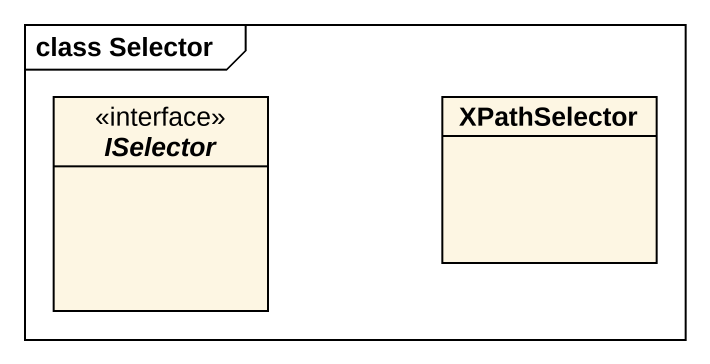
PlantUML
@startuml
mainframe class Selector
hide circle
hide empty members
interface ISelector
class XPathSelector
@enduml
